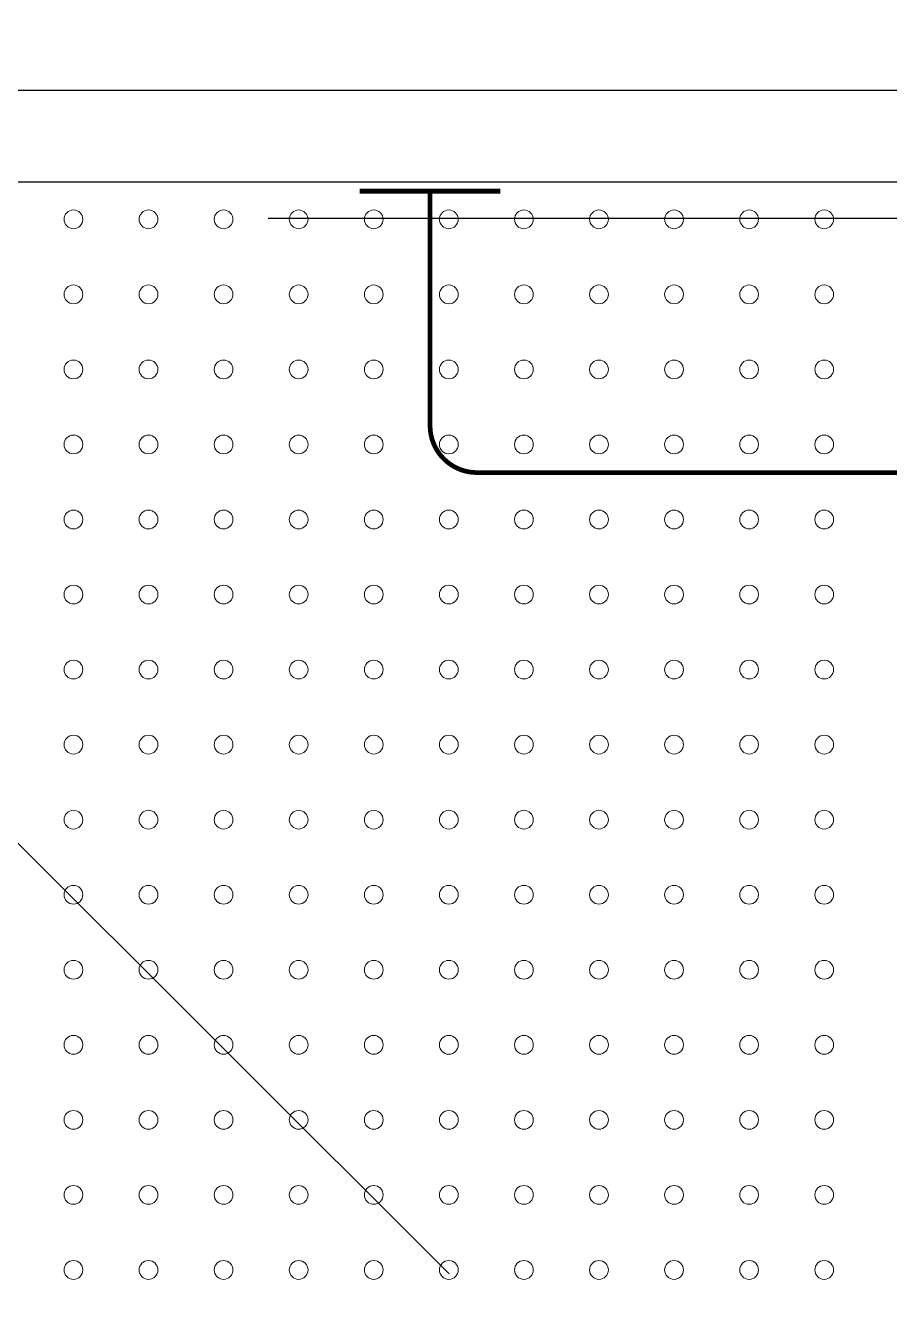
# Model space of a CAD drawing. Header units: millimetres. Extents: x 12325263 to 13848842, y -1463133 to 573208.
# Drawn here: x 12570091.2 to 12570275.3, y -836525.3 to -836253.5 of the extents above; entities that cross this region are included whole.
import ezdxf
from ezdxf.xclip import XClip

# ---------------------------------------------------------------- set-up
doc = ezdxf.new("R2010")
doc.units = ezdxf.units.MM
doc.header["$LTSCALE"] = 1000
doc.header["$XCLIPFRAME"] = 0
doc.linetypes.add('HIDDEN', pattern=[9.525, 6.35, -3.175])
for name, color, linetype in [('fur202301', 252, 'Continuous'), ('WALL', 5, 'Continuous'), ('WALL-SHATCH', 8, 'Continuous'), ('建筑-楼板开洞', 251, 'Continuous')]:
    doc.layers.add(name, color=color, linetype=linetype)

# ---------------------------------------------------------------- blocks, each defined once
blk = doc.blocks.new('adgshg13-A$C7F010FC0')
at = {"layer": 'WALL-SHATCH'}
h = blk.add_hatch(color=256, dxfattribs=at)
h.dxf.hatch_style = 1
h.paths.add_polyline_path([(-60384.17, -16880.9), (-763.16, 197.48), (12587.62, -13153.3), (12587.62, -157996.02), (-162964.85, -188820.43), (-171262.38, -180522.9), (-171262.38, -31310.9), (-150707.19, -10755.71), (-131860.08, -7980.9), (-99162.38, -7980.9), (-99162.38, -4980.9), (-76620.43, -4980.9), (-70107.65, -16880.9)], flags=16)
h.paths.add_polyline_path([(-60091.23, -16380.9), (-646.88, 646.88), (12987.62, -12987.62), (12987.62, -158331.9), (-163100.58, -189250.38), (-171662.38, -180688.59), (-171662.38, -31145.21), (-150777.9, -10260.73), (-131896.69, -7480.9), (-99562.38, -7480.9), (-99562.38, -4580.9), (-76365.55, -4580.9), (-69907.51, -16380.9)])
blk = doc.blocks.new('A$C4C7A72D3')
at = {"layer": 'WALL', "color": 1}
blk.add_blockref('adgshg13-A$C7F010FC0', (210433.01, 205503.57), dxfattribs=at)
blk = doc.blocks.new('asdgaga3w6jka3eyk7a3ek')
blk.add_lwpolyline([(6059.09, 1106.2), (5489.09, 1106.2, 0.414214), (5479.09, 1096.2), (5479.09, 606.2, 0.414214), (5489.09, 596.2), (6059.09, 596.2, 0.414214), (6069.09, 606.2), (6069.09, 1096.2, 0.414214)], format="xyb", close=True)
at = {"const_width": 1}
blk.add_lwpolyline([(5481.09, 926.2), (5481.09, 896.2)], dxfattribs=at)
at = {"lineweight": 0, "const_width": 1}
blk.add_lwpolyline([(5481.09, 911.2), (5531.09, 911.2, -0.414214), (5541.09, 901.2), (5541.09, 801.2, -0.414214), (5531.09, 791.2), (5481.09, 791.2)], format="xyb", dxfattribs=at)
at = {"lineweight": 0}
for centre in [(5487.09, 987.2), (5503.09, 987.2), (5519.09, 987.2), (5535.09, 987.2), (5551.09, 987.2), (5567.09, 987.2), (5583.09, 987.2), (5599.09, 987.2), (5615.09, 987.2), (5631.09, 987.2), (5647.09, 987.2), (5663.09, 987.2), (5679.09, 987.2), (5695.09, 987.2), (5711.09, 987.2), (5487.09, 971.2), (5503.09, 971.2), (5519.09, 971.2), (5535.09, 971.2), (5551.09, 971.2), (5567.09, 971.2), (5583.09, 971.2), (5599.09, 971.2), (5615.09, 971.2), (5631.09, 971.2), (5647.09, 971.2), (5663.09, 971.2), (5679.09, 971.2), (5695.09, 971.2), (5711.09, 971.2), (5487.09, 955.2), (5503.09, 955.2), (5519.09, 955.2), (5535.09, 955.2), (5551.09, 955.2), (5567.09, 955.2), (5583.09, 955.2), (5599.09, 955.2), (5615.09, 955.2), (5631.09, 955.2), (5647.09, 955.2), (5663.09, 955.2), (5679.09, 955.2), (5695.09, 955.2), (5711.09, 955.2), (5487.09, 939.2), (5503.09, 939.2), (5519.09, 939.2), (5535.09, 939.2), (5551.09, 939.2), (5567.09, 939.2), (5583.09, 939.2), (5599.09, 939.2), (5615.09, 939.2), (5631.09, 939.2), (5647.09, 939.2), (5663.09, 939.2), (5679.09, 939.2), (5695.09, 939.2), (5711.09, 939.2), (5487.09, 923.2), (5503.09, 923.2), (5519.09, 923.2), (5535.09, 923.2), (5551.09, 923.2), (5567.09, 923.2), (5583.09, 923.2), (5599.09, 923.2), (5615.09, 923.2), (5631.09, 923.2), (5647.09, 923.2), (5663.09, 923.2), (5679.09, 923.2), (5695.09, 923.2), (5711.09, 923.2), (5487.09, 907.2), (5503.09, 907.2), (5519.09, 907.2), (5535.09, 907.2), (5551.09, 907.2), (5567.09, 907.2), (5583.09, 907.2), (5599.09, 907.2), (5615.09, 907.2), (5631.09, 907.2), (5647.09, 907.2), (5663.09, 907.2), (5679.09, 907.2), (5695.09, 907.2), (5711.09, 907.2), (5487.09, 891.2), (5503.09, 891.2), (5519.09, 891.2), (5535.09, 891.2), (5551.09, 891.2), (5567.09, 891.2), (5583.09, 891.2), (5599.09, 891.2), (5615.09, 891.2), (5631.09, 891.2), (5647.09, 891.2), (5663.09, 891.2), (5679.09, 891.2), (5695.09, 891.2), (5711.09, 891.2), (5487.09, 875.2), (5503.09, 875.2), (5519.09, 875.2), (5535.09, 875.2), (5551.09, 875.2), (5567.09, 875.2), (5583.09, 875.2), (5599.09, 875.2), (5615.09, 875.2), (5631.09, 875.2), (5647.09, 875.2), (5663.09, 875.2), (5679.09, 875.2), (5695.09, 875.2), (5711.09, 875.2), (5487.09, 859.2), (5503.09, 859.2), (5519.09, 859.2), (5535.09, 859.2), (5551.09, 859.2), (5567.09, 859.2), (5583.09, 859.2), (5599.09, 859.2), (5615.09, 859.2), (5631.09, 859.2), (5647.09, 859.2), (5663.09, 859.2), (5679.09, 859.2), (5695.09, 859.2), (5711.09, 859.2), (5487.09, 843.2), (5503.09, 843.2), (5519.09, 843.2), (5535.09, 843.2), (5551.09, 843.2), (5567.09, 843.2), (5583.09, 843.2), (5599.09, 843.2), (5615.09, 843.2), (5631.09, 843.2), (5647.09, 843.2), (5663.09, 843.2), (5679.09, 843.2), (5695.09, 843.2), (5711.09, 843.2), (5487.09, 827.2), (5503.09, 827.2), (5519.09, 827.2), (5535.09, 827.2), (5551.09, 827.2), (5567.09, 827.2), (5583.09, 827.2), (5599.09, 827.2), (5615.09, 827.2), (5631.09, 827.2), (5647.09, 827.2), (5663.09, 827.2), (5679.09, 827.2), (5695.09, 827.2), (5711.09, 827.2)]:
    blk.add_circle(centre, 2, dxfattribs=at)
blk = doc.blocks.new('asdgag2019070316031892482')
blk.add_line((1390.78, -683.07), (1390.78, -133.07))
at = {"color": 1, "lineweight": 9}
blk.add_line((1643.08, -354.44), (1438.05, -149.08), dxfattribs=at)
at = {"color": 1, "linetype": 'HIDDEN', "lineweight": 0}
blk.add_blockref('asdgaga3w6jka3eyk7a3ek', (-4068.82, -1261.54), dxfattribs=at)
blk = doc.blocks.new('sdfgsdffhg')
at = {"layer": 'fur202301', "xscale": -1, "rotation": 90}
blk.add_blockref('asdgag2019070316031892482', (-11256.83, 39180.26, 0), dxfattribs=at)

msp = doc.modelspace()

# ---------------------------------------------------------------- block references
ref = msp.add_blockref('A$C4C7A72D3', (12385714.85, -906209.52), dxfattribs=dict(rotation=350.041249254255))
XClip(ref).set_block_clipping_path([(223442.8584877662, 85923.1187333744), (220542.7961432356, 85923.1422391906), (220542.8579492103, 89292.823275506), (211526.9150355905, 89292.8101311298), (210631.4331447985, 94392.8080583527), (206113.3685902953, 94392.8025418455), (206001.4315187763, 95030.3127344656), (204376.2826588508, 94744.9613686837), (203364.4570056833, 100506.9030052917), (197947.3947122637, 99555.7482674252), (192482.3428474721, 130679.4765393781), (190118.7804593667, 130264.4504016289), (191623.4071957469, 121695.6427078634), (177046.6486519482, 119136.2011700841), (175707.6223907359, 126760.8483765714), (173902.988371335, 128026.4039125028), (169528.3854461554, 127258.2903269802), (169070.0967394859, 129868.3614864857), (163308.2517458182, 128856.6693391807), (163766.52659606, 126246.6171700556), (159679.1795131005, 125528.9180921423), (170669.6888374612, 62935.797914044), (167222.1989369914, 62330.4650948944), (167939.7759490944, 58243.6808593175), (171386.9528796654, 58848.2912487988), (172857.0656793863, 50477.0032648193), (165962.5026008021, 49266.4230898353), (168037.7813034765, 37447.1796448426), (140649.9584970828, 32638.2390106404), (115387.9799239188, 28202.5781787895), (95598.7254695911, 140907.4332163476), (226939.476109907, 163968.8668500402), (240128.6952811591, 88852.8973128139)])

# ---------------------------------------------------------------- next in the draw order: hatches: boundary and pattern name
at = {"layer": '建筑-楼板开洞'}
h = msp.add_hatch(dxfattribs=at)
h.set_pattern_fill('DASH', color=256, scale=500)
h.set_pattern_definition([(0, (0, 0), (476.25, 476.25), [476.25, -476.25])])
h.paths.add_polyline_path([(12597696.74, -842386.79), (12590696.81, -842386.9), (12590697.07, -843986.79), (12595796.81, -843986.85), (12595797.07, -849736.85), (12588796.81, -849736.79), (12588796.81, -851936.79), (12564896.81, -851936.79), (12564896.81, -816186.79), (12568846.81, -816186.79), (12568846.81, -816040), (12568846.81, -807536.79), (12574696.83, -807536.8), (12574696.77, -810386.79), (12575896.81, -810386.79), (12579055.23, -810386.78), (12580496.91, -811828.21), (12580696.91, -819086.85), (12595696.92, -819086.72), (12595696.9, -812786.79), (12597696.66, -812786.79)])

# ---------------------------------------------------------------- next in the draw order: block references
msp.add_blockref('sdfgsdffhg', (12581083.9, -874056.8, 0))

doc.saveas('drawing.dxf')
